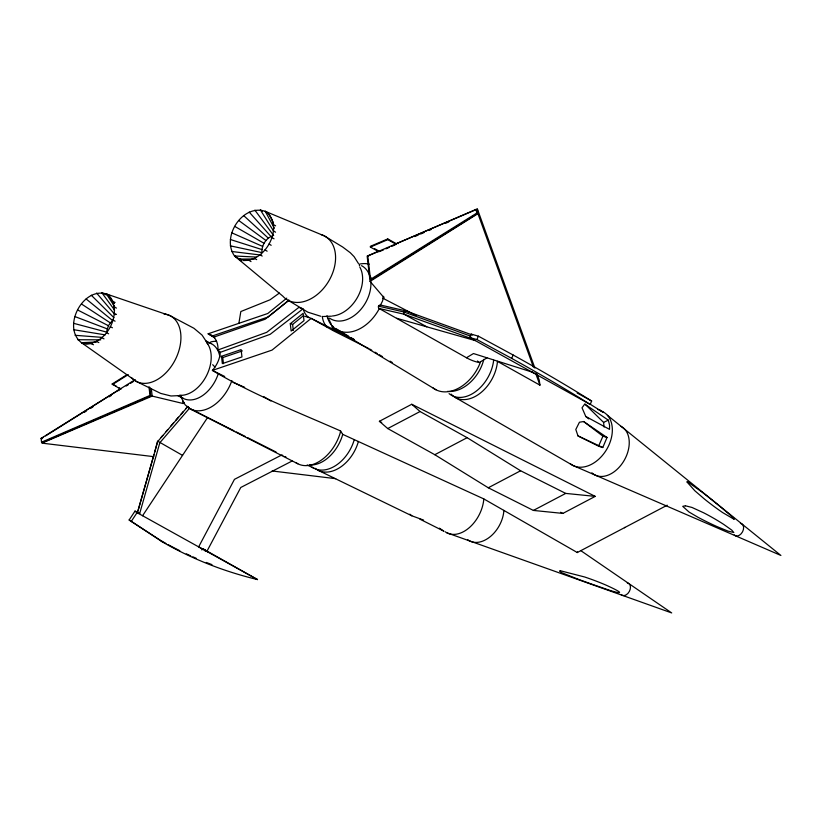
<?xml version="1.0" encoding="UTF-8"?>
<svg xmlns="http://www.w3.org/2000/svg" width="822" height="822" viewBox="0 0 822 822"><rect width="100%" height="100%" fill="white"/><g stroke="black" fill="none" stroke-linecap="round" stroke-linejoin="round"><path stroke-width="1.23" d="M503.763 510.38L503.763 511.901A27.588 18.896 -60.9 0 1 489.46 537.29A27.588 18.896 -60.9 0 1 467.605 539.643M321.104 234.599A36.949 25.975 -58.8 0 1 328.153 282.08A36.949 25.975 -58.8 0 1 282.85 296.167L234.558 255.991C221.015 237.229 242.387 203.692 265.239 211.326L324.279 235.873L342.692 247.021L350.316 252.765L354.097 256.659L358.433 263.513M272.75 235.832C265.917 238.051 261.427 245.542 261.92 252.611L230.324 245.86M256.269 257.07L234.558 255.991C257.964 274.312 288.604 227.663 265.239 211.326L274.353 228.218M286.765 298.129L267.797 313.49L208.151 333.794C215.333 335.489 218.385 343.226 217.974 349.967L220.296 352.33C219.864 359.06 216.772 365.358 212.395 370.393C253.114 394.694 297.317 411.925 340.596 430.964L342.682 434.335L483.747 498.882L577.342 552.559A1.552 0.606 58.1 0 0 577.517 551.901M238.883 323.334L240.825 311.538L270.048 299.783L279.377 293.064M181.528 395.505L171.007 395.988L160.68 393.399L136.514 381.521L81.501 342.712C61.691 327.475 82.436 286.816 106.408 293.957L170.123 315.699L193.93 328.276L202.089 335.129L207.863 343.935M86.125 298.951L112.419 320.395L108.401 325.687L106.47 332.047L73.672 323.334M96.482 341.983L81.501 342.712C105.473 349.853 126.218 309.195 106.408 293.957L114.597 306.503M340.596 430.964L340.144 433.173A36.949 24.609 -63 0 1 295.982 462.673M342.682 434.335L342.486 435.27A33.856 22.554 -63 0 1 309.442 464.933M607.026 437.489L602.773 447.528L598.56 446.171L578 435.917L575.801 429.485L579.438 422.231L583.62 421.532L607.026 437.489L602.937 436.174L583.62 421.532M415.953 315.401L383.165 298.376L383.607 296.362M354.159 439.575L353.82 441.116A33.64 23.047 -60.9 0 1 311.98 467.05M358.258 441.445L357.878 443.212A33.548 22.985 -60.9 0 1 315.186 468.324M383.566 296.495L382.518 301.078L380.504 305.054A1.891 1.726 -83.1 0 0 379.086 308.466L466.464 357.745A89.865 62.893 -73.3 0 0 479.216 362.553L486.973 357.889M189.492 408.257L159.828 442.75L139.699 513.442A1.88 0.647 15.9 0 1 137.469 512.651L157.701 441.548L187.868 406.469L189.563 408.359L233.982 430.779M138.034 510.626L154.002 454.566M154.7 452.131L157.588 441.106L182.535 455.378M469.773 337.534L471.201 334.133L478.373 336.167L513.144 355.012A641.581 74.124 22.8 0 1 591.635 401.044L590.206 404.445L469.773 337.534L476.945 339.568L511.716 358.413A641.581 74.124 22.8 0 1 590.206 404.445M476.945 339.568L478.373 336.167M511.716 358.413L513.144 355.012M598.56 446.171L602.937 436.174M379.219 308.527L378.644 309.822A36.949 25.975 -58.8 0 1 349.309 332.129A36.949 25.975 -58.8 0 1 326.992 315.72M201.863 549.969L202.418 548.921A54.396 4.47 33.5 0 0 206.969 551.223L240.774 487.477L292.149 460.998M203.209 548.932L257.502 579.572A641.581 464.471 -51.5 0 1 162.725 542.109L129.146 519.987L135.044 511.068L138.456 513.442L139.699 513.442M131.15 521.58L137.058 512.661L135.044 511.068M142.576 515.733L207.319 417.936M161.122 437.325L162.766 435.403M166.065 431.571L167.709 429.659M171.007 425.827L173.483 422.95M175.959 420.073L178.425 417.196M180.902 414.319L183.378 411.442M185.844 408.565L187.868 406.469M288.964 300.133L268.198 316.953L212.436 335.931L214.069 337.03L265.167 319.224L288.882 300.328M220.296 352.33L270.202 334.307L303.143 308.723C304.181 312.905 306.698 317.313 311.168 318.402L353.912 339.589M290.289 323.724L303.154 313.305L304.006 320.621L291.142 331.05L290.289 323.724L292.611 324.433L303.503 315.617M383.165 298.376L384.1 297.79L370.075 281.391L367.157 256.104L378.921 251.08L374.647 248.706M120.865 389.381L112.193 383.966L127.061 374.627M112.326 384.634L128.263 374.616M41.398 438.558L43.494 437.242M45.59 435.927L120.731 388.714L118.594 387.532M126.177 386.042L128.304 384.706M130.431 383.371L133.616 381.367M370.075 281.391L477.921 213.638L477.397 209.065L396.296 243.672L387.748 238.925L370.373 246.333L370.393 247.062L378.942 251.809M149.768 387.265L150.765 395.875L42.333 442.626L41.542 442.185L41.1 438.352L135.24 379.6M84.214 412.367L86.382 411.01M90.728 408.308L92.896 406.952M109.182 396.79L111.35 395.433M370.486 279.367L476.668 213.155L477.448 213.586L371.267 279.809L370.486 279.367L367.783 256.012L476.215 209.322L477.007 209.754L477.448 213.586M466.464 357.745L473.472 353.542L533.118 372.407M379.394 421.296L411.74 404.27L595.22 496.385L562.885 513.411L533.386 510.431L488.268 487.775L434.797 454.71L387.727 428.55L379.394 421.296L381.696 422.446M387.727 428.55L420.063 411.534L467.132 437.684L520.603 470.759L565.721 493.406L595.22 496.385M434.797 454.71L467.132 437.684M488.268 487.775L520.603 470.759M533.386 510.431L565.721 493.406M577.198 552.569L667.228 505.191M585.028 404.167L603.574 422.405L608.311 420.155L609.554 425.036L609.513 429.361L585.778 416.487L582.017 407.784L584.75 404.085L608.311 420.155M414.75 236.561L418.275 235.051M420.628 234.034L424.152 232.513M428.848 230.499L431.201 229.482M445.298 223.409L448.822 221.899M41.542 442.185L149.984 395.433L150.765 395.875M370.393 247.062L387.768 239.644L396.317 244.391M380.103 251.316L383.576 249.826M385.898 248.84L389.371 247.36M391.683 246.374L395.156 244.884M180.172 395.392L184.159 403.129L183.193 403.54L152.173 396.091L41.932 443.13L153.848 456.672M217.974 349.967L266.688 332.345L298.828 307.407L302.064 308.394M221.498 356.286L241.113 349.617L241.956 356.933L222.351 363.612L221.498 356.286L222.752 357.56L223.461 363.663M222.752 357.56L242.367 350.891M86.125 344.038L92.393 343.534M331.4 316.182L323.395 316.511M243.425 260.543L249.611 260.317M254.666 258.992L238.534 259.084L241.73 261.047M136.452 511.839L137.685 511.849A1.88 0.647 15.9 0 0 137.469 512.651M77.72 339.733L100.736 339.846M75.059 335.294L102.195 337.39M272.113 470.975L335.705 478.671M231.753 251.481L261.365 255.139M73.672 329.704L105.206 334.883M320.765 316.265L307.839 312.175L288.224 300.349M380.504 305.054L405.482 310.798L471.89 334.862M378.48 306.133L403.869 311.97L470.687 336.177M379.086 308.466L404.054 314.199L471.674 338.695A1.88 0.74 -70.1 0 1 471.54 338.191M318.196 470.328L411.822 515.795L423.577 520.079M396.666 318.268L475.291 340.596M597.563 409.407L600.502 410.27L603.317 412.469L590.288 404.27M304.695 316.265L309 317.59M230.365 239.51L261.941 249.569M446.973 532.862L671.697 612.935L581.051 550.812M75.049 316.624L107.127 328.841M233.099 382.394L244.658 387.296M231.876 232.873L262.66 246.405M578 435.917L602.773 447.528M307.161 464.964L314.035 468.314M224.714 376.497L212.395 370.393L272.031 350.1L311.168 318.402L333.938 331.06L368.523 348.415M560.583 512.25L562.885 513.411M106.408 293.957L109.747 295.632M106.233 294.872L101.774 292.632L114.618 310.161M419.878 519.144L443.859 531.176L439.431 528.176M115.08 302.496L112.85 301.376L114.155 303.493M114.237 306.966L116.467 308.096M114.237 313.336L116.467 314.466M236.253 431.93L245.367 436.533M247.648 437.684L276.12 452.059M112.85 320.046L115.09 321.176M205.623 340.75L211.285 343.637M110.189 326.642L112.419 327.773M77.72 310.028L108.401 325.687M177.644 395.536L183.306 398.423M183.193 403.54L182.916 401.095L185.217 404.927L190.314 408.955L297.821 463.772M106.408 332.663L108.638 333.804M101.784 337.719L104.014 338.859M96.626 341.449L98.846 342.589M91.283 343.596L93.503 344.747M81.501 342.712L84.82 344.439M397.519 243.209L398.31 243.641M367.783 256.012L368.564 256.454M471.201 334.133L472.599 334.903M577.147 392.988L591.635 401.044M408.729 312.596C406.982 308.98 402.235 311.209 404.054 314.199L426.772 326.817M214.583 337.369L208.151 333.794L214.634 337.77M112.193 383.966L116.457 386.34M118.152 390.255L118.943 390.697M41.1 438.352L41.891 438.784M137.058 512.661L257.502 579.572M537.074 374.123L539.253 380.154L539.941 385.158L497.361 361.32L497.361 362.564A33.548 22.985 -60.9 0 1 478.322 394.581A33.548 22.985 -60.9 0 1 451.144 394.108M234.753 226.399L264.037 243.302M455.891 397.838L572.934 465.468L780.9 555.456L607.407 415.285M265.239 211.326L268.465 213.247M262.495 211.141L260.348 209.857L273.613 231.136M348.59 336.177L335.612 328.44L333.773 329.601L333.403 326.406M350.747 337.472L353.994 339.404M369.643 348.98L371.791 350.264M375.017 352.186L377.164 353.47M379.312 354.744L382.538 356.666M390.06 361.156L392.207 362.44M273.449 224.55L275.606 225.834M273.407 230.89L275.555 232.184M271.897 237.527L274.045 238.822M269.02 244.011L271.178 245.305M337.482 330.167L435.917 389.762M264.982 249.888L267.129 251.193M260.05 254.769L262.197 256.074M254.563 258.314L256.7 259.629M248.891 260.286L251.029 261.601M234.558 255.991L236.685 257.296M263.605 396.512L270.87 400.972M129.146 519.987L160.722 540.516A641.581 464.471 -51.5 0 0 165.941 543.455M81.491 304.006L110.21 322.81M238.791 220.512L265.958 240.497M206.456 550.73L208.459 552.322M160.722 540.516L162.725 542.109M585.778 416.487L588.758 418.881M409.829 514.171L411.822 515.795M411.74 404.27L420.063 411.534M243.723 215.631L268.321 238.164M91.283 295.221L113.97 317.713M212.672 364.701L214.994 367.074M249.21 212.086L270.941 236.469M96.616 293.064L115.039 314.754M254.882 210.124L273.654 235.524M331.389 324.433L328.245 318.011M110.179 296.937L114.104 303.359M359.08 264.571L359.646 265.67M269.226 214.419L273.521 223.235M477.397 209.065L534.896 368.102M477.921 213.638L533.437 367.167M535.605 373.167L539.941 385.158M603.574 422.405L604.108 427.039M476.215 209.322L476.668 213.155M370.989 277.353L371.267 279.809M332.047 325.502L332.602 330.31M292.611 324.433L293.32 330.536M151.289 388.508L152.173 396.091M148.988 386.833L149.984 395.433M396.296 243.672L396.327 244.494M387.748 238.925L387.768 239.644M483.747 498.882L483.747 499.858A30.753 20.488 -63 0 1 468.632 528.217A30.753 20.488 -63 0 1 445.144 531.742M600.851 410.928A30.753 21.619 -58.8 0 1 606.79 449.233A30.753 21.619 -58.8 0 1 570.108 463.587M483.819 359.368A33.856 23.797 -58.8 0 1 447.589 391.354M493.652 360.262A33.64 23.047 -60.9 0 1 475.866 391.436A33.64 23.047 -60.9 0 1 449.069 393.615M361.516 265.66A30.753 21.619 -58.8 0 1 370.383 278.298M370.845 281.648A30.753 21.619 -58.8 0 1 356.954 313.388A30.753 21.619 -58.8 0 1 329.581 318.135M359.553 264.078A36.949 25.975 -58.8 0 1 369.242 264.129M480.572 361.772A36.949 25.975 -58.8 0 1 433.06 387.933M359.759 266.986A30.753 21.619 -58.8 0 1 357.478 297.358A30.753 21.619 -58.8 0 1 332.355 315.997M620.949 426.341A27.588 18.896 -60.9 0 1 623.436 461.645A27.588 18.896 -60.9 0 1 591.891 472.814M624.895 527.344A1.531 0.771 62.2 0 1 624.463 527.693M326.899 326.909A27.249 18.67 -60.9 0 1 322.275 316.336M740.406 523.378A6.782 4.644 -60.9 0 1 742.533 531.824A6.782 4.644 -60.9 0 1 734.231 534.917M477.448 360.992A114.525 80.145 -73.3 0 1 479.216 362.553M534.619 373.301A53.266 38.315 -74.1 0 1 531.361 371.75M231.896 380.607A36.949 24.609 -63 0 1 190.314 408.955M210.72 341.931A36.949 24.609 -63 0 1 216.566 341.284M163.886 313.912A36.949 24.609 -63 0 1 175.23 359.82A36.949 24.609 -63 0 1 131.417 377.493M285.922 456.981A89.865 8.806 32.1 0 1 284.926 456.487M282.871 455.47A89.865 8.806 32.1 0 1 281.812 454.936L234.455 479.349L198.647 546.877A53.266 4.377 33.5 0 0 202.418 548.921M208.254 342.517A30.753 20.488 -63 0 1 219.926 357.149M218.19 374.02A30.753 20.488 -63 0 1 179.812 395.875M206.466 342.373A30.753 20.488 -63 0 1 206.476 375.746A30.753 20.488 -63 0 1 179.453 395.279M627.278 582.952A6.782 4.644 -60.9 0 1 629.375 591.388A6.782 4.644 -60.9 0 1 621.083 594.501M202.51 548.613A68.298 5.61 33.5 0 1 206.969 551.233A53.512 9.176 27.9 0 1 204.863 550.802M205.952 550.894A67.147 11.518 27.9 0 1 206.939 551.295M211.973 564.632A641.581 464.471 -51.5 0 1 206.301 562.443M196.211 558.282A641.581 464.471 -51.5 0 1 192.882 556.823M190.683 555.836A641.581 464.471 -51.5 0 1 186.296 553.822M179.782 550.689A641.581 464.471 -51.5 0 1 168.048 544.606M685.435 505.797L682.722 506.342L689.042 512.034L698.114 517.336A406.664 158.882 -3.3 0 0 716.969 526.563L728.117 531.146L733.799 532.502L731.734 530.087L723.781 524.446A522.124 312.915 -34 0 0 703.673 512.805L691.99 507.451L685.435 505.797M560.357 570.745L559.556 571.074L561.56 572.626L577.784 579.078A522.124 114.751 7.6 0 0 603.009 588.007C618.473 593.607 629.56 595.714 605.855 585.048A406.664 213.453 -17.5 0 0 584.74 577.013L560.357 570.745M688.23 482.237L686.832 481.805L694.826 490.755L704.557 499.139A464.718 219.649 74.2 0 0 722.702 512.609L734.262 519.37L733.368 517.757L720.781 507.092A462.365 79.21 49.2 0 0 702.358 492.357L688.23 482.237M536.365 373.897L535.461 373.62A54.396 39.127 -74.1 0 0 536.314 373.907"/></g></svg>
